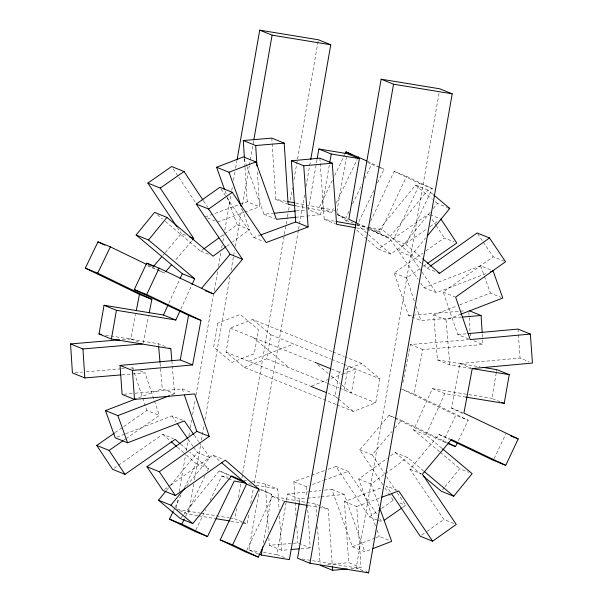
<?xml version="1.0" encoding="UTF-8"?>
<svg xmlns="http://www.w3.org/2000/svg" width="603" height="603" viewBox="0 0 603 603"><rect width="100%" height="100%" fill="white"/><g stroke="black" fill="none" stroke-linecap="round" stroke-linejoin="round"><path stroke-width="0.45" stroke-dasharray="3.02 2.26" d="M176.272 508.261L178.051 498.07M179.181 491.581L185.649 454.519M186.297 450.818L188.242 439.693M188.882 435.992L189.696 431.356M190.337 427.648L191.633 420.238M192.606 414.676L195.191 399.849M195.998 395.221L213.462 295.153M214.276 290.518L217.668 271.056M218.482 266.428L221.067 251.602M221.716 247.893L222.198 245.112M222.846 241.411L224.135 233.994M224.783 230.293L231.092 194.151M231.74 190.45L232.547 185.814M233.519 180.252L234.974 171.915M235.622 168.207L236.911 160.797M197.663 515.693L188.498 514.193L193.834 483.614M194.483 479.913L200.791 443.77M201.44 440.069L204.191 424.316M204.997 419.68L229.901 276.988M231.032 270.506L233.459 256.607M233.617 255.68L234.59 250.117M235.238 246.416L241.863 208.427M242.512 204.719L249.303 165.802M249.469 164.875L253.675 140.785M335.886 404.394L244.283 367.4L226.057 352.092L230.24 328.138L252.649 319.492L332.027 351.557M242.195 521.806L234.763 518.799L236.542 508.608M238.487 497.49L240.906 483.591M241.878 478.028L242.527 474.327M242.685 473.4L284.247 235.268M284.412 234.341L286.026 225.077M286.191 224.15L287.322 217.66M287.48 216.741L288.453 211.178M288.611 210.251L289.425 205.615M290.39 200.06L292.493 188.015M293.947 179.671L318.369 39.76M244.283 367.4L266.692 358.755L270.875 334.801L252.649 319.492M242.572 523.057L247.155 523.803L249.092 512.686M250.712 503.422L253.298 488.596M254.27 483.033L298.417 230.082M298.583 229.155L304.56 194.875M306.015 186.531L310.545 160.586M257.956 553.697L248.873 550.026L259.298 490.299M316.937 160.036L308.276 209.656L320.668 214.66L329.487 164.122M263.345 543.084L271.847 494.385L259.863 488.882M284.443 557.639L277.011 554.639L286.312 501.342M286.47 500.422L287.593 493.993L307.884 491.867M336.896 211.51L346.356 157.293M299.344 502.668L299.985 498.998L306.445 498.319M337.906 398.485L335.102 396.133L339.278 372.179L341.871 371.184M344.012 389.983L348.195 366.029M336.753 404.741L353.328 411.442L375.737 402.796L379.92 378.842L361.687 363.534L345.112 356.84M362.81 570.513L356.2 567.845L439.157 92.515M500.098 401.711L491.837 398.372L496.359 372.428M496.525 371.501L496.849 369.647M462.539 413.349L451.511 408.103L459.87 363.549L520.057 358.054L529.14 361.725M122.432 339.579L130.768 338.878L135.547 314.359M143.333 342.971L148.466 316.643M402.917 382.686L410.349 344.547L468.712 339.647M458.393 440.642L468.184 420.276L414.065 394.045L422.741 349.552L482.958 344.494L482.656 339.813M168.832 303.219L179.596 279.634M180.832 309.06L191.603 285.475M439.542 451.707L413.583 429.909L432.426 388.641L491.837 398.372M441.841 448.24L425.974 434.914L444.818 393.646L466.172 397.143M370.649 221.188L394.166 171.373L406.558 176.37L432.283 188.611L405.97 244.336L422.07 258.227M356.614 227.904L380.252 232.102L406.558 176.37M246.725 550.418L272.232 496.375L305.864 502.352M432.283 188.611L419.892 183.606L393.578 239.331L405.97 244.336M494.159 458.627L505.819 433.934M173.521 510.718L174.734 508.193M175.141 507.349L181.209 494.731M184.443 488L196.171 463.594L184.345 453.237M332.261 180.478L319.311 207.409L331.703 212.414L333.723 208.208M334.688 175.428L343.182 157.76M343.582 156.916L344.795 154.391M185.505 516.567L205.329 475.33M207.349 471.124L208.563 468.599L189.779 452.152M336.15 203.158L357.187 159.396M195.915 529.871L205.623 509.678M210.07 500.422L221.806 476.016L228.16 477.192M348.986 211.419L344.946 219.831L353.207 223.17M352.627 203.844L361.936 184.488M364.762 178.594L371.644 164.287L377.425 166.624M373.92 190.337L357.338 224.836L367.77 233.972M377.561 182.762L384.036 169.292L379.898 167.295M394.95 418.218L443.145 441.577L455.793 415.271L468.184 420.276M166.745 490.088L169.684 486.478M170.272 485.762L197.369 452.544L209.754 457.549L186.199 486.433M427.904 190.096L415.512 185.091L376.641 232.743L389.033 237.748L427.904 190.096L432.841 194.241M180.945 517.834L183.304 514.947M183.892 514.223L219.228 470.898L229.969 475.239M430.308 212.113L398.508 251.104L410.899 256.109L421.489 271.373M433.255 208.502L437.379 203.445L447.29 207.455M410.899 256.109L425.62 238.057M442.512 489.779L444.298 487.601M444.886 486.87L459.735 468.667L468.825 472.337M453.78 523.449L443.868 519.439L409.995 469.209L439.052 434.499L449.785 438.841M162.848 255.401L164.642 253.29M165.237 252.582L181.382 233.572L186.342 235.577M175.835 259.697L192.583 239.986M382.935 484.804L359.735 449.853L389.033 415.354L393.985 417.351M359.735 449.853L372.126 454.858L391.852 431.62M394.844 428.1L401.425 420.359L447.079 442.489M165.365 221.489L200.701 251.165L202.977 249.506M220.442 236.806L237.137 224.655L249.529 229.66L232.833 241.811M226.758 246.228L232.072 242.361M375.481 525.786L358.732 478.986L387.578 458.009M390.616 455.8L395.169 452.484L407.56 457.489L423.427 470.807M358.732 478.986L371.124 483.99L384.789 474.056M385.551 473.498L407.56 457.489M423.683 265.297L427.18 268.32L429.487 266.684M164.506 489.417L169.888 485.611M170.657 485.068L212.912 455.159L223.645 459.494M468.546 338.909L457.805 334.575L443.228 292.116L493.164 256.765L503.904 261.099M421.738 535.11L426.321 531.869M427.082 531.326L443.868 519.439M115.248 432.509L122.974 427.128M123.743 426.592L146.906 410.439L159.298 415.444L126.871 438.057M367.905 239.934L378.337 249.069L428.514 214.08L429.54 215.625M123.781 440.205L126.102 438.592M378.337 249.069L390.729 254.074L427.014 228.771M430.105 226.622L437.823 221.241M114.14 468.267L162.78 434.356L173.513 438.698M461.634 317.133L420.879 320.555L408.487 315.55L394.211 272.986L422.778 253.064M425.869 250.916L444.396 237.997L454.308 241.999M394.211 272.986L406.603 277.983L420.502 268.297M423.592 266.142L426.675 263.993M328.077 469.285L335.961 466.428L369.481 516.914L378.684 510.492M381.744 508.359L393.246 500.339L394.897 501.003M402.57 507.485L405.638 505.344L396.359 491.362M138.652 397.814L162.222 388.716L174.614 393.721L171.93 361.86M420.743 283.161L423.924 287.744L480.659 265.848L490.578 269.85M248.851 361.303L293.669 344.004M171.124 395.071L174.614 393.721M423.924 287.744L436.316 292.749L486.945 273.212M116.959 437.122L124.813 434.092M125.688 433.753L171.953 415.904L182.686 420.238M471.184 368.41L449.83 364.913L437.439 359.908L433.647 314.924L456.343 306.173M459.84 304.824L490.39 293.035L501.131 297.369M433.647 314.924L446.039 319.929L460.88 314.208M345.315 369.85L361.687 363.534M311.668 385.988L341.833 374.35M342.7 374.018L355.627 369.028L351.443 392.983L340.929 384.149M324.482 490.133L331.861 489.357L352.393 546.748L374.938 538.049M375.805 537.718L379.272 536.376L389.184 540.378M352.393 546.748L364.785 551.753L371.719 549.077M220.924 188.837L253.75 237.522L259.87 235.253M344.373 501.523L356.765 506.528L361.129 567.702L348.745 562.697L344.373 501.523L381.97 487.578M356.765 506.528L380.372 497.769M205.156 216.997L239.331 204.598M240.213 204.281L247.222 201.741L259.614 206.746L257.225 169.639M217.54 222.002L243.838 212.467M244.712 212.15L259.614 206.746M296.103 516.002L293.895 481.684L310.545 475.646M311.427 475.33L324.572 470.559M293.895 481.684L306.286 486.689L308.917 485.739M312.422 484.465L322.937 480.651M323.819 480.335L348.353 471.433L377.749 515.701M246.951 166.609L264.016 214.291L273.234 213.326M296.292 210.907L306.43 209.852M295.772 217.268L305.917 216.206M306.837 216.108L320.668 214.66M308.804 491.769L320.796 490.518M307.364 498.221L320.276 496.872M321.195 496.774L344.253 494.362L364.785 551.753M457.805 334.575L466.134 333.813M123.954 394.234L134.145 393.299M135.072 393.216L182.287 388.905L191.377 392.576M327.595 564.627L348.745 562.697M351.014 568.629L361.129 567.702M408.487 315.55L412.196 315.241M413.115 315.158L459.433 311.269M460.36 311.193L464.996 310.801M75.194 372.699L82.603 372.074M86.312 371.765L120.585 368.885M121.512 368.81L124.293 368.576M130.776 368.034L132.63 367.875L135.931 369.209M121.866 374.825L145.022 372.88L159.298 415.444M268.832 537.876L269.307 545.3L297.829 542.904L310.221 547.908L307.538 506.166M269.307 545.3L281.699 550.305L289.063 549.687M301.025 548.677L310.221 547.908M437.439 359.908L480.139 366.91M105.525 335.064L158.431 343.733L165.863 346.74M177.026 509.339L199.94 513.093M200.852 513.243L215.52 515.648M216.432 515.799L229.268 517.902M230.18 518.052L234.763 518.799M198.583 515.844L215.075 518.55M230.655 521.105L241.66 522.907M248.873 550.026L258.86 551.662M263.398 552.408L277.011 554.639M302.126 558.981L356.2 567.845M319.861 158.174L324.226 219.349L335.132 221.286M356.946 225.16L366.948 226.939M367.86 227.097L382.385 229.683L422.982 264.694M306.776 502.51L315.866 504.123L328.258 509.128L332.298 565.674M308.261 505.578L318.256 507.357M319.168 507.515L328.258 509.128M272.164 143.695L275.744 199.344L286.636 201.357M295.711 203.038L333.821 210.1L335.909 211.924M296.307 205.857L331.703 212.414M243.589 480.048L247.222 480.719M251.76 481.563L265.373 484.081L277.764 489.086L279.136 510.417M248.722 483.712L251.443 484.217M255.981 485.053L277.764 489.086M378.254 166.963L384.036 169.292M430.173 214.751L440.084 218.753M337.243 214.6L347.155 218.603M369.511 227.768L380.252 232.102M275.744 199.344L287.307 204.01M324.226 219.349L335.788 224.022M427.18 268.32L435.441 271.659M264.016 214.291L274.757 218.625M443.228 292.116L454.798 296.782M207.628 218L215.067 221M253.75 237.522L263.669 241.524M473.868 340.823L482.958 344.494M200.701 251.165L208.962 254.496M459.87 363.549L471.44 368.222M410.349 344.547L422.741 349.552M432.426 388.641L444.818 393.646M332.901 351.911L344.245 356.486M270.875 334.801L330.881 359.034M331.748 359.388L343.001 363.933M343.868 364.28L379.92 378.842M451.511 408.103L463.074 412.776M414.065 394.045L401.673 389.041L455.793 415.271M230.24 328.138L314.163 362.034M331.477 369.028L339.278 372.179M266.692 358.755L326.705 382.988M327.572 383.335L338.818 387.88M339.685 388.234L375.737 402.796M394.814 417.691L401.425 420.359M226.057 352.092L309.934 385.973M328.16 393.329L335.102 396.133M443.145 441.577L447.275 443.25M413.583 429.909L425.974 434.914M130.768 338.878L139.029 342.218M409.995 469.209L421.557 473.883M140.062 370.875L145.022 372.88M397.075 490.292L386.342 485.958L391.03 492.907M335.961 466.428L348.353 471.433M399.857 503.008L405.638 505.344M331.861 489.357L344.253 494.362M369.481 516.914L376.913 519.914M377.742 520.246L381.872 521.919L378.262 516.477M287.593 493.993L299.985 498.998M196.171 463.594L208.563 468.599M259.456 489.38L271.847 494.385M221.806 476.016L227.587 478.352M228.416 478.684L232.547 480.35M272.232 496.375L283.802 501.048M243.024 522.138L247.155 523.803M179.415 510.522L188.498 514.193M357.368 223.2L368.493 228.311M369.353 228.71L389.033 237.748M337.273 214.66L347.539 219.379M356.961 223.705L390.043 238.901L418.098 279.347M219.228 470.898L229.502 475.616M394.166 171.373L419.892 183.606M439.052 434.499L449.235 439.346M367.498 161.28L379.076 166.888M367.506 162.29L371.644 164.287M148.413 265.29L150.946 266.518M151.798 266.933L158.559 270.212M159.403 270.619L164.476 273.076L147.011 265.614M389.033 415.354L394.106 417.811M415.512 185.091L432.441 199.299M435.26 201.673L437.379 203.445M157.436 214.826L162.478 219.07M440.265 452.318L459.735 468.667M317.796 364.725L328.311 373.559M331.115 375.91L340.228 383.561M338.607 399.08L353.328 411.442M395.169 452.484L421.135 474.282M253.034 337.348L289.493 367.958M212.912 455.159L220.608 461.8M368.471 234.582L390.729 254.074M336.602 212.535L347.727 222.273M356.772 230.188L367.204 239.323M180.734 444.23L186.998 449.717M162.78 434.356L170.43 441.057M177.388 447.147L183.651 452.627M422.017 272.134L436.316 292.749M194.4 435.411L198.636 441.517M199.171 442.285L209.754 457.549M171.953 415.904L176.189 422.01M188.362 439.564L193.133 446.439M193.661 447.2L197.369 452.544M477.636 233.738L482.815 241.411M483.335 242.18L493.164 256.765M432.102 219.477L435.69 224.881M436.203 225.65L444.396 237.997M203.618 201.033L207.749 207.244M372.126 454.858L384.503 473.498M386.561 476.604L395.839 490.586M173.182 168.848L178.337 176.611M178.857 177.388L195.869 203.023M385 487.91L388.091 492.568M388.611 493.344L393.246 500.339M177.259 227.361L181.382 233.572M480.659 265.848L484.111 275.496M484.428 276.37L490.39 293.035M371.124 483.99L379.023 506.068M244.109 158.664L246.635 165.727M377.056 530.195L379.272 536.376M242.263 209.354L249.529 229.66M225.13 191.106L227.03 196.405M227.346 197.287L237.137 224.655M182.287 388.905L183.809 393.329M406.603 277.983L414.63 301.93M416.123 306.369L420.879 320.555M132.63 367.875L142.444 397.143M142.738 398.025L146.906 410.439M446.039 319.929L449.83 364.913M158.431 343.733L158.589 345.609M160.089 363.413L162.222 388.716M517.985 329.072L518.324 333.745M518.384 334.68L520.057 358.054M315.866 504.123L316.726 516.176M317.457 526.374L320.103 563.451M482.294 334.205L482.596 338.878M468.817 312.362L470.084 332.004M470.144 332.939L470.385 336.685M306.286 486.689L306.942 496.895M271.81 138.125L272.104 142.768M296.699 525.281L297.829 542.904M279.498 515.987L281.699 550.305M244.479 159.071L244.954 166.496M245.014 167.423L247.222 201.741M265.373 484.081L268.478 532.313M217.849 323.133L213.666 347.087L231.899 362.395L254.3 353.75L258.483 329.796L240.258 314.487L217.849 323.133"/><path stroke-width="0.9" d="M171.847 360.926L170.822 348.738L111.412 339.007L99.028 334.002L104.04 305.276L163.443 315.007L175.835 320.012L180.063 310.749M111.412 339.007L116.432 310.281L104.04 305.276M237.077 159.87L259.712 30.15L318.369 39.76L330.761 44.765L310.711 159.659M253.833 139.858L272.104 35.155L259.712 30.15M317.095 159.117L318.859 149.009L347.004 153.622L359.388 158.619L348.805 219.273L356.509 222.809M299.186 503.588L289.402 559.644L261.265 555.031L262.704 546.763M329.811 162.282L331.251 154.014L318.859 149.009M381.149 79.197L297.543 558.235L309.934 563.24L368.591 572.85L452.197 93.812L439.806 88.807L381.149 79.197L393.54 84.201L452.197 93.812M309.934 563.24L393.54 84.201M466.172 397.143L504.229 403.377L509.241 374.651L496.849 369.647L482.928 367.363M209.256 436.368L196.864 431.364L146.928 466.714L159.32 471.719L209.256 436.368L194.679 393.91L134.499 399.405L122.108 394.4L120.035 365.426L180.222 359.923L188.581 315.377L134.281 289.546L146.74 263.149L159.132 268.154L213.432 293.978L242.489 259.267L208.615 209.037L196.224 204.033L219.876 187.292L232.268 192.297L266.142 242.527L308.11 226.962L303.739 165.78L291.355 160.775L295.719 221.957L308.11 226.962M120.035 365.426L132.426 370.43L192.613 364.928L200.972 320.381L146.672 294.55L134.281 289.546M136.255 310.726L139.444 294.385L85.325 268.154L97.972 241.848L110.364 246.853L146.725 264.468M149.175 313.01L151.835 299.389L97.716 273.159L85.325 268.154M163.443 315.007L168.056 304.899M179.98 278.79L182.294 273.732L136.135 234.982L154.549 212.407L166.941 217.412L213.093 256.169L225.997 246.778M191.988 284.639L194.679 278.737L148.526 239.986L136.135 234.982M146.672 294.55L159.132 268.154M307.349 505.42L284.624 501.379L258.318 557.112L245.926 552.107L220.208 539.873L246.514 484.141L221.309 462.403M220.208 539.873L232.592 544.878L258.906 489.146L225.303 460.164L175.36 495.508L162.976 490.503L146.928 466.714M450.079 439.745L493.352 460.33L505.744 465.335L518.203 438.931L463.903 413.108L472.262 368.554L532.449 363.059L530.376 334.077L517.985 329.072L467.988 333.64M97.716 273.159L110.364 246.853M245.994 483.207L234.198 481.021L207.5 536.564L195.108 531.56L169.473 519.138L173.114 511.563M345.202 153.554L346.009 151.866L366.669 160.88M169.473 519.138L181.865 524.143L184.292 519.093M357.594 158.551L358.401 156.87M448.104 443.582L455.536 446.582L457.164 443.19M148.526 239.986L166.941 217.412M244.456 481.805L231.62 475.903L192.749 523.562L180.357 518.557L158.499 500.196L166.149 490.812M158.499 500.196L170.89 505.201L184.435 488.596M427.391 235.886L449.77 208.45L433.549 194.829M423.298 476.099L441.328 491.241L453.72 496.246L472.126 473.672L442.557 448.843M201.636 288.264L230.097 254.262L242.489 259.267M153.878 265.961L161.657 256.81M165.674 271.667L171.651 264.627M192.583 239.986L193.774 238.577L160.262 188.091L147.871 183.086L171.636 166.511L184.028 171.516L203.105 200.256M203.739 248.956L218.919 237.914M208.615 209.037L232.268 192.297M430.256 266.142L477.124 232.969L489.508 237.974L505.555 261.77L455.619 297.121L470.197 339.579L530.376 334.077M437.921 272.654L439.572 273.325L489.508 237.974M391.551 493.684L420.216 536.188L432.607 541.192L456.26 524.444L422.386 474.214L451.443 439.504L505.744 465.335M160.262 188.091L184.028 171.516M180.041 443.627L175.172 439.361L124.994 474.35L112.603 469.345L96.721 445.429L114.48 433.052M96.721 445.429L109.113 450.433L123.012 440.748M427.452 263.451L456.788 243.001L440.906 219.085M384.171 520.314L401.809 508.012M224.497 189.342L216.605 167.265L243.476 156.901L255.868 161.906L276.408 219.296L295.772 217.268M216.605 167.265L228.997 172.27L255.868 161.906M193.872 434.65L184.345 420.909L127.602 442.798L115.211 437.801L105.48 410.613L136.037 398.824M105.48 410.613L117.871 415.618L169.375 395.749M490.435 271.863L493.05 270.853L502.781 298.04L460.88 314.208M372.586 548.745L391.664 541.381L379.656 507.832M260.745 234.929L295.719 221.957M381.247 497.445L398.734 490.955L432.607 541.192M274.161 213.228L295.364 211.005M291.355 160.775L319.861 158.174L332.253 163.179L336.617 224.354L355.71 227.746M303.739 165.78L332.253 163.179M320.231 565.305L332.622 570.31L347.336 568.961M244.419 158.144L243.288 140.522L271.81 138.125L284.201 143.13L288.136 204.349L295.395 205.691M243.288 140.522L255.68 145.527L284.201 143.13M120.939 374.9L84.812 377.938L72.42 372.933L70.551 343.936L119.65 339.813M70.551 343.936L82.943 348.941L142.233 343.959M462.561 317.057L481.088 315.497L482.174 332.336M290.902 549.529L299.178 548.836M272.104 35.155L330.761 44.765M331.251 154.014L359.388 158.619M116.432 310.281L175.835 320.012M472.111 368.569L509.241 374.651M99.028 334.002L101.809 334.454M215.995 518.701L229.743 520.954M336.044 221.452L356.041 225.002M287.541 201.53L294.807 202.872M448.112 207.786L449.77 208.45M469.526 310.824L481.088 315.497M189.644 236.911L193.774 238.577M501.749 402.374L504.229 403.377M182.294 273.732L194.679 278.737M205.171 290.646L213.432 293.978M510.771 435.931L518.203 438.931M314.992 362.373L330.61 368.674M139.444 294.385L151.835 299.389M188.581 315.377L200.972 320.381M310.809 386.319L326.427 392.628M169.172 348.074L170.822 348.738M180.222 359.923L192.613 364.928M246.514 484.141L258.906 489.146M366.111 571.848L368.591 572.85M258.785 554.029L261.265 555.031M230.354 476.016L245.76 483.086M146.74 263.149L153.524 266.375M232.592 544.878L258.318 557.112M346.009 151.866L351.798 154.669M97.972 241.848L104.734 245.127M447.923 442.896L455.536 446.582M181.865 524.143L207.5 536.564M424.15 471.418L453.72 496.246M170.89 505.201L192.749 523.562M422.771 258.83L439.572 273.325M171.124 441.667L176.694 446.537M177.244 423.54L187.834 438.803M196.224 204.033L230.097 254.262M159.32 471.719L175.36 495.508M147.871 183.086L176.747 226.585M109.113 450.433L124.994 474.35M228.997 172.27L241.313 206.708M117.871 415.618L127.602 442.798M184.412 395.093L196.864 431.364M158.664 346.544L160.014 362.478M332.359 566.601L332.622 570.31M132.426 370.43L134.499 399.405M255.68 145.527L256.991 165.931M82.943 348.941L84.812 377.938"/></g></svg>
